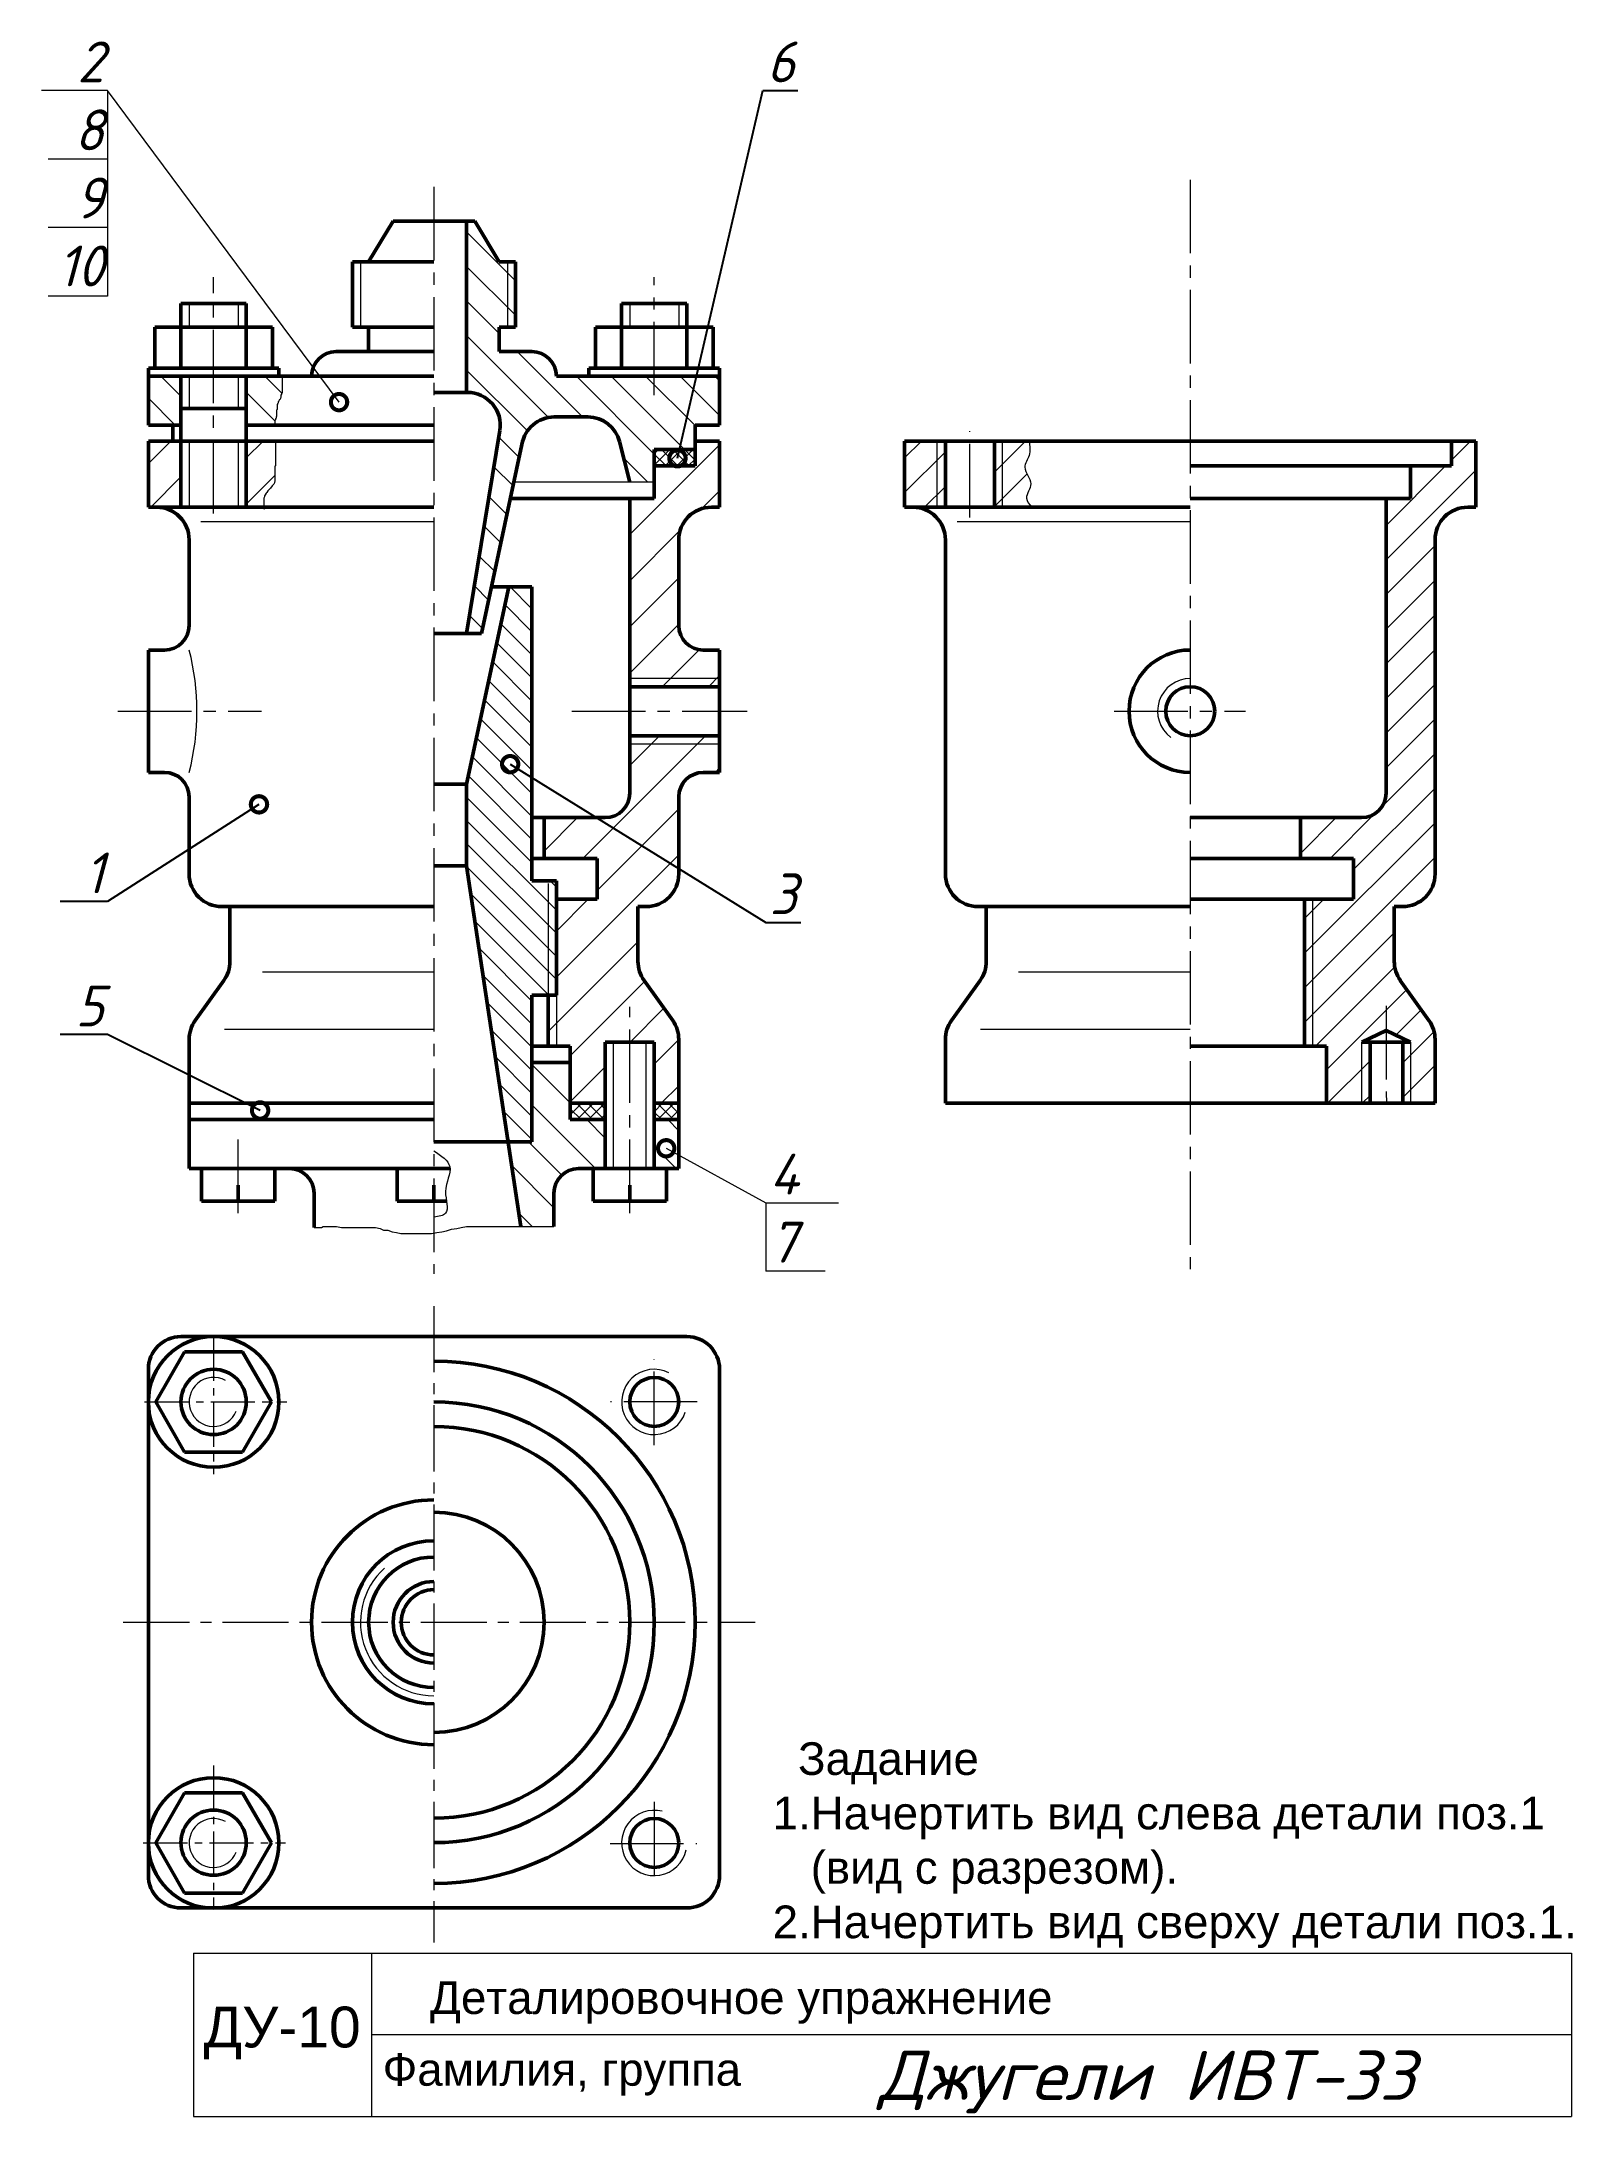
# Paper-space layout 'Layout1' of a CAD drawing. Extents: x 11 to 198, y 2 to 257.
import ezdxf
from ezdxf import colors
from ezdxf.entities.mleader import LeaderData, LeaderLine
from ezdxf.math import Vec2, Vec3

# ---------------------------------------------------------------- set-up
doc = ezdxf.new("R2010")
doc.units = 0
doc.header["$LTSCALE"] = 12
doc.header["$MEASUREMENT"] = 0
doc.linetypes.add('CENTER2', pattern=[1.125, 0.75, -0.125, 0.125, -0.125])
doc.layers.get('0').update_dxf_attribs({"linetype": 'CONTINUOUS'})
for name, color, linetype, lineweight in [('OSI', 94, 'CENTER2', 5), ('OSN', 7, 'CONTINUOUS', 50), ('TONK', 1, 'CONTINUOUS', 5), ('номера позиций', 1, 'CONTINUOUS', 5)]:
    doc.layers.add(name, color=color, linetype=linetype, lineweight=lineweight)
doc.styles.add('GOST Type-B', font='', dxfattribs={"oblique": 15})
doc.styles.add('style1', font='arial.ttf')
doc.styles.add('наклон', font='simplex.shx', dxfattribs={"oblique": 15})
doc.styles.get('GOST Type-B').set_extended_font_data('GOST Common')
pattern_1 = [(315, (-1.105, -29.3127), (2.12132, 2.12132), [])]

# ---------------------------------------------------------------- blocks, each defined once
blk = doc.blocks.new('_DotSmall')
at = {"color": 0, "linetype": 'ByBlock', "const_width": 0.5}
blk.add_lwpolyline([(-0.0625, 0, 1), (0.0625, 0, 1)], format="xyb", close=True, dxfattribs=at)
blk = doc.blocks.new('в 1')
at = {"layer": 'номера позиций'}
for p, q in [((-28.37, 38.19), (-28.37, 12.99)), ((-28.37, 29.79), (-35.65, 29.79)), ((-28.37, 21.39), (-35.65, 21.39)), ((-28.37, 12.99), (-35.65, 12.99))]:
    blk.add_line(p, q, dxfattribs=at)
ml = blk.add_multileader_mtext('Standard', dxfattribs=at)
ml.set_content('2\\P8\\P9\\P10', color=256, style='GOST Type-B')
ml.set_leader_properties()
ml.set_arrow_properties(name='DOTSMALL')
ml.build(insert=Vec2(0, 0))
ml.multileader.update_dxf_attribs({"text_left_attachment_type": 6, "text_right_attachment_type": 6, "dogleg_length": 0.36})
ctx = ml.context
ctx.base_point, ctx.char_height, ctx.landing_gap_size = Vec3(-35.25, 38.19), 5, 0.09
ctx.left_attachment, ctx.right_attachment, ctx.text_align_type = 6, 6, 2
notes = []
notes.append((ctx, [(0, (1, 1, 0), (-28.37, 38.19), (-1, 0), 0.36, [(0, [(0, 0)], 0, [])])]))
ctx.mtext.insert, ctx.mtext.alignment, ctx.mtext.flow_direction = Vec3(-28.82, 44.19), 3, 5
for ctx, leaders in notes:
    for number, flags, end, landing, length, lines in leaders:
        leader = LeaderData()
        leader.index, (leader.has_last_leader_line, leader.has_dogleg_vector, leader.attachment_direction) = number, flags
        leader.last_leader_point, leader.dogleg_vector, leader.dogleg_length = Vec3(end), Vec3(landing), length
        for number, points, colour, breaks in lines:
            line = LeaderLine()
            line.index, line.vertices, line.color, line.breaks = number, Vec3.list(points), colors.encode_raw_color(colour), breaks
            leader.lines.append(line)
        ctx.leaders.append(leader)
blk = doc.blocks.new('в')
at = {"layer": 'номера позиций'}
for p in [(12.21, -6.67), (19.5, -15.07)]:
    blk.add_line(p, (12.21, -15.07), dxfattribs=at)
ml = blk.add_multileader_mtext('Standard', dxfattribs=at)
ml.set_content('4   \\P7', color=256, style='GOST Type-B')
ml.set_leader_properties()
ml.set_arrow_properties(name='DOTSMALL')
ml.build(insert=Vec2(0, 0))
ml.multileader.update_dxf_attribs({"text_left_attachment_type": 6, "text_right_attachment_type": 6, "dogleg_length": 0.36})
ctx = ml.context
ctx.base_point, ctx.char_height, ctx.landing_gap_size, ctx.plane_origin = Vec3(12.57, -6.67), 5, 0.09, Vec3(-14, 0)
ctx.left_attachment, ctx.right_attachment = 6, 6
notes = []
notes.append((ctx, [(0, (1, 1, 0), (12.21, -6.67), (1, 0), 0.36, [(0, [(0, 0)], 0, [])])]))
ctx.mtext.insert, ctx.mtext.flow_direction = Vec3(12.66, -0.67), 5
for ctx, leaders in notes:
    for number, flags, end, landing, length, lines in leaders:
        leader = LeaderData()
        leader.index, (leader.has_last_leader_line, leader.has_dogleg_vector, leader.attachment_direction) = number, flags
        leader.last_leader_point, leader.dogleg_vector, leader.dogleg_length = Vec3(end), Vec3(landing), length
        for number, points, colour, breaks in lines:
            line = LeaderLine()
            line.index, line.vertices, line.color, line.breaks = number, Vec3.list(points), colors.encode_raw_color(colour), breaks
            leader.lines.append(line)
        ctx.leaders.append(leader)

psp = doc.layouts.get("Layout1")

# ---------------------------------------------------------------- hatches: boundary and pattern name
at = {"layer": 'TONK'}
h = psp.add_hatch(dxfattribs=at)
h.set_pattern_fill('_USER', color=256, scale=3, angle=315, style=0, pattern_type=0)
h.set_pattern_definition(pattern_1)
h.paths.add_polyline_path([(93.89, 215.68), (91.89, 215.68), (73.89, 215.68, 0.415255), (70.89, 218.69), (66.89, 218.69), (66.89, 221.69), (67.89, 221.69), (67.89, 229.69), (66.89, 229.69), (63.89, 234.69), (62.89, 234.69), (62.89, 213.69), (63.01, 213.69, -0.462386), (66.95, 209.04), (62.89, 184.15), (64.71, 184.15), (69.67, 207.32, -0.367628), (73.62, 210.68), (77.76, 210.68, -0.343392), (81.64, 207.66), (82.89, 202.68), (85.89, 202.68), (85.89, 206.68), (90.89, 206.68), (90.89, 209.68), (93.89, 209.68)])
h.paths.add_polyline_path([(68.89, 229.69), (67.89, 229.69), (67.89, 221.69), (68.89, 221.69)], flags=17)
h = psp.add_hatch(dxfattribs=at)
h.set_pattern_fill('_USER', color=256, scale=3, angle=315, style=0, pattern_type=0)
h.set_pattern_definition(pattern_1)
h.paths.add_polyline_path([(40.14, 213.34), (40.21, 213.47), (40.21, 213.54), (40.27, 213.67), (40.27, 215.68), (35.89, 215.68), (35.89, 209.68), (39.4, 209.68), (39.4, 210.26), (39.47, 210.33), (39.47, 210.46), (39.54, 210.53), (39.54, 210.66), (39.6, 210.79), (39.6, 211.53), (39.67, 211.6), (39.67, 212.27), (39.8, 212.4), (39.8, 212.6), (39.94, 212.74), (39.94, 212.8), (40.01, 212.8), (40.07, 212.94), (40.07, 213), (40.14, 213.07)])
h.paths.add_polyline_path([(27.89, 215.68), (23.89, 215.68), (23.89, 209.68), (27.89, 209.68)])
h = psp.add_hatch(dxfattribs=at)
h.set_pattern_fill('_USER', color=256, scale=4, angle=45, style=0, pattern_type=0)
h.set_pattern_definition([(45, (-1.105, -29.3127), (-2.82843, 2.82843), [])])
h.paths.add_polyline_path([(35.89, 199.63), (38.06, 199.63), (38.06, 200.96), (38.46, 201.56), (38.67, 201.76), (38.87, 201.96), (39.07, 202.23), (39.27, 202.43), (39.34, 202.63), (39.4, 202.9), (39.4, 204.64), (39.47, 204.7), (39.47, 207.73), (35.89, 207.73)])
h.paths.add_polyline_path([(27.89, 207.73), (23.89, 207.73), (23.89, 199.63), (27.89, 199.63)])
h = psp.add_hatch(dxfattribs=at)
h.set_pattern_fill('_USER', color=256, scale=4, angle=45, style=0, pattern_type=0)
h.set_pattern_definition([(45, (79.925, 142.4046), (-2.82843, 2.82843), [])])
h.paths.add_polyline_path([(83.89, 143.97), (83.89, 150.69), (84.89, 150.69, 0.414214), (88.89, 154.69), (88.89, 161.63), (88.89, 164.13, -0.414214), (91.89, 167.13), (93.89, 167.13), (93.89, 170.63), (82.89, 170.63), (82.89, 164.59, -0.414214), (79.89, 161.59), (72.39, 161.59), (72.39, 156.59), (78.89, 156.59), (78.89, 151.59), (73.89, 151.59), (73.89, 139.85), (73.89, 133.59), (75.59, 133.59), (75.59, 126.59), (79.89, 126.59), (79.89, 134.09), (85.89, 134.09), (85.89, 126.59), (88.89, 126.59), (88.89, 134.41, 0.156317), (88.15, 136.73), (84.64, 141.64, -0.156317)], flags=0)
h.paths.add_polyline_path([(84.64, 141.64, -0.156317), (83.89, 143.97), (83.89, 150.69), (84.89, 150.69, 0.414214), (88.89, 154.69), (88.89, 161.63), (88.89, 164.13, -0.414214), (91.89, 167.13), (93.89, 167.13), (93.89, 170.63), (82.89, 170.63), (82.89, 164.59, -0.414214), (79.89, 161.59), (72.39, 161.59), (72.39, 156.59), (78.89, 156.59), (78.89, 151.59), (73.89, 151.59), (73.89, 139.85), (73.89, 133.59), (75.59, 133.59), (75.59, 126.59), (79.89, 126.59), (79.89, 134.09), (85.89, 134.09), (85.89, 126.59), (88.89, 126.59), (88.89, 134.41, 0.156317), (88.15, 136.73)], flags=17)
h.paths.add_polyline_path([(88.15, 136.73), (84.64, 141.64, -0.156317), (83.89, 143.97), (83.89, 150.69), (84.89, 150.69, 0.414214), (88.89, 154.69), (88.89, 161.63), (88.89, 164.13, -0.414214), (91.89, 167.13), (93.89, 167.13), (93.89, 170.63), (82.89, 170.63), (82.89, 164.59, -0.414214), (79.89, 161.59), (72.39, 161.59), (72.39, 156.59), (78.89, 156.59), (78.89, 151.59), (73.89, 151.59), (73.89, 139.85), (73.89, 133.59), (75.59, 133.59), (75.59, 126.59), (79.89, 126.59), (79.89, 134.09), (85.89, 134.09), (85.89, 126.59), (88.89, 126.59), (88.89, 134.41, 0.156317)], flags=17)
h.paths.add_polyline_path([(82.89, 178.63), (93.89, 178.63), (93.89, 182.13), (91.89, 182.13, -0.414214), (88.89, 185.13), (88.89, 195.63, -0.414214), (92.89, 199.63), (93.89, 199.63), (93.89, 207.73), (90.89, 207.73), (90.89, 206.68), (90.89, 204.68), (85.89, 204.68), (85.89, 200.68), (82.89, 200.68)])
h.paths.add_polyline_path([(82.89, 178.63), (82.89, 177.63), (93.89, 177.63), (93.89, 178.63)])
h.paths.add_polyline_path([(93.89, 170.63), (93.89, 171.63), (82.89, 171.63), (82.89, 170.63)])
h.paths.add_polyline_path([(73.89, 139.85), (72.89, 139.85), (72.89, 133.59), (73.89, 133.59)], flags=0)
h = psp.add_hatch(dxfattribs=at)
h.set_pattern_fill('_U', color=256, angle=45, style=0, double=1, pattern_type=0)
h.set_pattern_definition([(45, (-1.1051, -29.3127), (-0.7071068, 0.7071068), []), (135, (-1.1051, -29.3127), (-0.7071068, -0.7071068), [])])
h.paths.add_polyline_path([(75.59, 126.59), (75.59, 124.59), (79.89, 124.59), (79.89, 126.59)])
h.paths.add_polyline_path([(88.89, 124.59), (88.89, 126.59), (85.89, 126.59), (85.89, 124.59)])
h.paths.add_polyline_path([(90.89, 204.68), (90.89, 206.68), (85.89, 206.68), (85.89, 204.68)])
h = psp.add_hatch(dxfattribs=at)
h.set_pattern_fill('_USER', color=256, scale=3, angle=45, pattern_type=0)
h.set_pattern_definition([(45, (0, 0), (-2.12132, 2.12132), [])])
edge = h.paths.add_edge_path()
edge.add_spline(control_points=[(132.14, 199.63), (131.84, 199.98), (131.09, 200.86), (132.66, 202.62), (130.78, 204.33), (132.08, 206.01), (131.91, 207.13), (131.82, 207.73)], knot_values=[0, 0, 0, 0, 1.273383, 3.112728, 5.264138, 6.799535, 8.563938, 8.563938, 8.563938, 8.563938], degree=3, periodic=0)
edge.add_line((131.82, 207.73), (128.57, 207.73))
edge.add_line((128.57, 207.73), (128.57, 199.63))
edge.add_line((128.57, 199.63), (132.14, 199.63))
h.paths.add_polyline_path([(128.57, 207.73), (127.57, 207.73), (127.57, 199.63), (128.57, 199.63)])
h.paths.add_polyline_path([(120.57, 207.73), (116.57, 207.73), (116.57, 199.63), (120.57, 199.63)])
h.paths.add_polyline_path([(121.57, 207.73), (120.57, 207.73), (120.57, 199.63), (121.57, 199.63)])
h = psp.add_hatch(dxfattribs=at)
h.set_pattern_fill('_USER', color=256, scale=3, angle=45, pattern_type=0)
h.set_pattern_definition([(45, (0, 0.6178), (-2.12132, 2.12132), [])])
h.paths.add_polyline_path([(181.57, 195.63, -0.414214), (185.57, 199.63), (186.57, 199.63), (186.57, 207.73), (183.57, 207.73), (183.57, 204.68), (178.57, 204.68), (178.57, 200.68), (175.57, 200.68), (175.57, 164.59, -0.414214), (172.57, 161.59), (165.07, 161.59), (165.07, 156.59), (171.57, 156.59), (171.57, 151.59), (166.57, 151.59), (166.57, 133.59), (168.27, 133.59), (168.27, 126.59), (172.6, 126.59), (172.6, 134.09), (175.59, 135.52), (175.59, 135.52), (178.57, 134.09), (178.57, 126.59), (181.57, 126.59), (181.57, 134.41, 0.156317), (180.82, 136.73), (177.31, 141.64, -0.156317), (176.57, 143.97), (176.57, 150.69), (177.57, 150.69, 0.414214), (181.57, 154.69)])
h.paths.add_polyline_path([(178.57, 134.09), (177.6, 134.09), (177.6, 126.59), (178.57, 126.59)], flags=17)
h.paths.add_polyline_path([(173.6, 134.09), (172.6, 134.09), (172.6, 126.59), (173.6, 126.59)], flags=17)
h.paths.add_polyline_path([(166.57, 151.59), (165.57, 151.59), (165.57, 133.59), (166.57, 133.59)], flags=17)
h = psp.add_hatch(dxfattribs=at)
h.set_pattern_fill('_U', color=256, scale=2, angle=315, style=0, pattern_type=0)
h.set_pattern_definition([(315, (-1.1051, -29.3127), (1.414214, 1.414214), [])])
h.paths.add_polyline_path([(62.89, 155.69), (67.99, 121.85), (70.89, 121.85), (70.89, 139.85), (73.89, 139.85), (73.89, 153.85), (70.89, 153.85), (70.89, 189.85), (68.07, 189.85), (62.89, 165.69)])
h = psp.add_hatch(dxfattribs=at)
h.set_pattern_fill('_USER', color=256, scale=3.5, angle=315, style=0, pattern_type=0)
h.set_pattern_definition([(315, (-1.105, -29.3127), (2.474874, 2.474874), [])])
h.paths.add_polyline_path([(76.59, 118.59), (79.89, 118.59), (79.89, 124.59), (75.59, 124.59), (75.59, 131.59), (70.89, 131.59), (70.89, 121.85), (67.99, 121.85), (69.55, 111.49), (73.59, 111.49), (73.59, 115.59, -0.414214)])
h.paths.add_polyline_path([(85.89, 118.59), (88.89, 118.59), (88.89, 124.59), (85.89, 124.59)])

# ---------------------------------------------------------------- linework, layer by layer
at = {"layer": 'OSI'}
for p, q in [((151.57, 239.75), (151.57, 105.65)), ((58.89, 238.87), (58.89, 105.69)), ((31.89, 198.87), (31.89, 227.8)), ((85.89, 213.34), (85.89, 227.8)), ((124.57, 198.38), (124.57, 208.95)), ((20.16, 174.63), (37.77, 174.63)), ((75.8, 174.63), (97.28, 174.63)), ((142.26, 174.63), (158.36, 174.63)), ((82.89, 113.14), (82.89, 138.41)), ((175.58, 138.52), (175.6, 125.55)), ((34.89, 113.14), (34.89, 122.97)), ((85.89, 84.71), (85.89, 95.22)), ((91.16, 90), (80.54, 90)), ((85.89, 41.02), (85.89, 30.8)), ((80.49, 35.91), (91.12, 35.91))]:
    psp.add_line(p, q, dxfattribs=at)
at = {"layer": 'OSI', "ltscale": 0.9}
for p, q in [((58.89, 101.74), (58.89, 23.76)), ((20.82, 63), (98.27, 63))]:
    psp.add_line(p, q, dxfattribs=at)
at = {"layer": 'OSI', "ltscale": 0.6}
for p, q in [((31.89, 98), (31.89, 81.13)), ((23.44, 90), (40.88, 90)), ((31.89, 45.47), (31.89, 28)), ((23.27, 35.96), (40.7, 35.96))]:
    psp.add_line(p, q, dxfattribs=at)
at = {"layer": 'OSN'}
for p, q in [((50.89, 229.69), (53.89, 234.69)), ((53.89, 234.69), (63.89, 234.69)), ((62.89, 234.69), (62.89, 213.69)), ((63.89, 234.69), (66.89, 229.69)), ((48.89, 221.69), (48.89, 229.69)), ((48.89, 229.69), (58.89, 229.69)), ((66.89, 229.69), (68.89, 229.69)), ((68.89, 229.69), (68.89, 221.69)), ((35.89, 224.58), (27.89, 224.58)), ((27.89, 224.58), (27.89, 216.68)), ((35.89, 216.68), (35.89, 224.58)), ((81.89, 216.68), (81.89, 224.58)), ((81.89, 224.58), (89.89, 224.58)), ((89.89, 224.58), (89.89, 216.68)), ((24.69, 216.68), (24.69, 221.69)), ((24.69, 221.69), (39.09, 221.69)), ((39.09, 221.69), (39.09, 216.68)), ((58.89, 221.69), (48.89, 221.69)), ((50.89, 221.69), (50.89, 218.69)), ((68.89, 221.69), (66.89, 221.69)), ((66.89, 221.69), (66.89, 218.69)), ((93.09, 221.69), (78.69, 221.69)), ((78.69, 221.69), (78.69, 216.68)), ((93.09, 216.68), (93.09, 221.69)), ((46.89, 218.69), (58.89, 218.69)), ((66.89, 218.69), (70.89, 218.69)), ((23.89, 215.68), (23.89, 216.68)), ((23.89, 216.68), (39.89, 216.68)), ((39.89, 215.68), (39.89, 216.68)), ((93.89, 216.68), (77.89, 216.68)), ((77.89, 215.68), (77.89, 216.68)), ((93.89, 215.68), (93.89, 216.68)), ((58.89, 215.68), (23.89, 215.68)), ((23.89, 215.68), (23.89, 209.68)), ((27.89, 215.68), (27.89, 199.63)), ((35.89, 199.63), (35.89, 215.68)), ((63.01, 213.69), (58.89, 213.69)), ((73.89, 215.69), (93.89, 215.68)), ((93.89, 215.68), (93.89, 209.68)), ((27.89, 211.73), (35.89, 211.73)), ((23.89, 209.68), (27.89, 209.68)), ((26.89, 209.68), (26.89, 207.73)), ((35.89, 209.68), (58.89, 209.68)), ((66.95, 209.04), (62.89, 184.15)), ((73.62, 210.68), (77.76, 210.68)), ((93.89, 209.68), (90.89, 209.68)), ((90.89, 209.68), (90.89, 206.68)), ((58.89, 207.73), (23.89, 207.73)), ((23.89, 207.73), (23.89, 199.63)), ((69.67, 207.32), (64.71, 184.15)), ((81.64, 207.66), (82.89, 202.68)), ((90.89, 206.68), (85.89, 206.68)), ((85.89, 206.68), (85.89, 200.68)), ((90.89, 207.73), (93.89, 207.73)), ((90.89, 206.68), (90.89, 204.68)), ((93.89, 207.73), (93.89, 199.63)), ((151.57, 207.73), (116.57, 207.73)), ((116.57, 207.73), (116.57, 199.63)), ((124.57, 207.73), (121.57, 207.73)), ((121.57, 207.73), (121.57, 199.63)), ((127.57, 199.63), (127.57, 207.73)), ((151.57, 207.73), (186.57, 207.73)), ((183.57, 207.73), (183.57, 204.68)), ((186.57, 199.63), (186.57, 207.73)), ((90.89, 204.68), (85.89, 204.68)), ((178.57, 204.68), (151.57, 204.68)), ((183.57, 204.68), (178.57, 204.68)), ((178.57, 204.68), (178.57, 200.68)), ((23.89, 199.63), (58.89, 199.63)), ((85.89, 200.68), (68.25, 200.68)), ((82.89, 200.68), (82.89, 164.59)), ((93.89, 199.63), (92.89, 199.63)), ((116.57, 199.63), (117.57, 199.63)), ((116.57, 199.63), (151.57, 199.63)), ((175.57, 200.68), (151.57, 200.68)), ((178.57, 200.68), (175.57, 200.68)), ((175.57, 200.68), (175.57, 164.59)), ((186.57, 199.63), (185.57, 199.63)), ((185.57, 199.63), (186.57, 199.63)), ((28.89, 195.63), (28.89, 185.13)), ((88.89, 195.63), (88.89, 185.13)), ((121.57, 195.63), (121.57, 154.69)), ((181.57, 154.69), (181.57, 195.63)), ((68.07, 189.85), (62.89, 165.69)), ((65.93, 189.85), (70.89, 189.85)), ((70.89, 189.85), (70.89, 153.85)), ((64.71, 184.15), (58.89, 184.15)), ((25.89, 182.13), (23.89, 182.13)), ((23.89, 182.13), (23.89, 167.13)), ((91.89, 182.13), (93.89, 182.13)), ((93.89, 182.13), (93.89, 167.13)), ((82.89, 177.63), (93.89, 177.63)), ((82.89, 171.63), (93.89, 171.63)), ((23.89, 167.13), (25.89, 167.13)), ((62.89, 165.69), (58.89, 165.69)), ((62.89, 165.69), (62.89, 155.69)), ((93.89, 167.13), (91.89, 167.13)), ((28.89, 164.13), (28.89, 161.63)), ((88.89, 164.13), (88.89, 161.63)), ((28.89, 161.63), (28.89, 154.69)), ((79.89, 161.59), (70.89, 161.59)), ((72.39, 161.59), (72.39, 156.59)), ((88.89, 161.63), (88.89, 154.69)), ((151.57, 161.59), (172.57, 161.59)), ((165.07, 161.59), (165.07, 156.59)), ((62.89, 155.69), (58.89, 155.69)), ((62.89, 155.69), (69.55, 111.49)), ((70.89, 156.59), (78.89, 156.59)), ((78.89, 156.59), (78.89, 151.59)), ((165.07, 156.59), (151.57, 156.59)), ((165.07, 156.59), (171.57, 156.59)), ((171.57, 156.59), (171.57, 151.59)), ((70.89, 153.85), (73.89, 153.85)), ((73.89, 153.85), (73.89, 139.85)), ((32.89, 150.69), (33.89, 150.69)), ((33.89, 150.69), (58.89, 150.69)), ((33.89, 150.69), (33.89, 143.97)), ((78.89, 151.59), (73.89, 151.59)), ((84.89, 150.69), (83.89, 150.69)), ((83.89, 150.69), (83.89, 143.97)), ((125.57, 150.69), (151.57, 150.69)), ((126.57, 150.69), (126.57, 143.97)), ((171.57, 151.59), (151.57, 151.59)), ((165.57, 151.59), (165.57, 133.59)), ((176.57, 150.69), (177.57, 150.69)), ((176.57, 143.97), (176.57, 150.69)), ((33.15, 141.64), (29.64, 136.73)), ((73.89, 139.85), (70.89, 139.85)), ((70.89, 139.85), (70.89, 121.85)), ((72.89, 139.85), (72.89, 133.59)), ((84.64, 141.64), (88.15, 136.73)), ((125.82, 141.64), (122.31, 136.73)), ((177.31, 141.64), (180.82, 136.73)), ((172.6, 134.09), (175.58, 135.52)), ((175.58, 135.52), (178.57, 134.09)), ((28.89, 134.41), (28.89, 124.59)), ((70.89, 133.59), (75.59, 133.59)), ((75.59, 133.59), (75.59, 124.59)), ((79.89, 118.59), (79.89, 134.09)), ((79.89, 134.09), (85.89, 134.09)), ((85.89, 134.09), (85.89, 118.59)), ((88.89, 118.59), (88.89, 134.41)), ((121.57, 126.59), (121.57, 134.41)), ((165.57, 133.59), (151.57, 133.59)), ((165.57, 133.59), (168.27, 133.59)), ((168.27, 133.59), (168.27, 126.59)), ((172.6, 134.09), (178.57, 134.09)), ((173.6, 134.09), (173.6, 126.59)), ((177.6, 126.59), (177.6, 134.09)), ((181.57, 126.59), (181.57, 134.41)), ((70.89, 131.59), (75.59, 131.59)), ((28.89, 126.59), (58.89, 126.59)), ((58.89, 124.59), (28.89, 124.59)), ((28.89, 124.59), (28.89, 118.59)), ((75.59, 126.59), (79.89, 126.59)), ((75.59, 124.59), (79.89, 124.59)), ((85.89, 126.59), (88.89, 126.59)), ((85.89, 124.59), (88.89, 124.59)), ((121.57, 126.59), (181.57, 126.59)), ((70.89, 121.85), (58.89, 121.85)), ((28.89, 118.59), (60.87, 118.59)), ((30.39, 114.59), (30.39, 118.59)), ((39.39, 118.59), (39.39, 114.59)), ((54.39, 114.59), (54.39, 118.59)), ((76.59, 118.59), (88.89, 118.59)), ((78.39, 118.59), (78.39, 114.59)), ((87.39, 114.59), (87.39, 118.59)), ((39.39, 114.59), (30.39, 114.59)), ((34.89, 114.59), (34.89, 116.57)), ((44.2, 115.59), (44.2, 111.36)), ((60.43, 114.59), (54.39, 114.59)), ((58.89, 114.59), (58.89, 116.57)), ((73.59, 115.59), (73.59, 111.49)), ((78.39, 114.59), (87.39, 114.59)), ((82.89, 114.59), (82.89, 116.57)), ((27.89, 98), (58.89, 98)), ((58.89, 98), (89.89, 98)), ((28.34, 96.15), (24.79, 90)), ((35.44, 96.15), (28.34, 96.15)), ((38.99, 90), (35.44, 96.15)), ((23.89, 94), (23.89, 32)), ((93.89, 94), (93.89, 32)), ((24.79, 90), (28.34, 83.85)), ((35.44, 83.85), (38.99, 90)), ((28.34, 83.85), (35.44, 83.85)), ((28.34, 42.11), (24.79, 35.96)), ((35.44, 42.11), (28.34, 42.11)), ((38.99, 35.96), (35.44, 42.11)), ((24.79, 35.96), (28.34, 29.81)), ((35.44, 29.81), (38.99, 35.96)), ((27.89, 28), (58.89, 28)), ((28.34, 29.81), (35.44, 29.81)), ((89.89, 28), (58.89, 28))]:
    psp.add_line(p, q, dxfattribs=at)
for centre, radius in [((151.57, 174.63), 3), ((31.89, 90), 8), ((85.89, 90), 3), ((31.89, 35.96), 8), ((85.89, 35.96), 3)]:
    psp.add_circle(centre, radius, dxfattribs=at)
for centre, radius, start, end in [((46.89, 215.69), 3, 90, 180), ((70.89, 215.69), 3, 0, 90), ((63.01, 209.69), 4, 350.7394, 90), ((73.62, 206.68), 4, 90, 170.7394), ((77.76, 206.68), 4, 14.1918, 90), ((24.89, 195.63), 4, 0, 90), ((92.89, 195.63), 4, 90, 180), ((117.57, 195.63), 4, 0, 90), ((185.57, 195.63), 4, 90, 180), ((25.89, 185.13), 3, 270, 0), ((91.89, 185.13), 3, 180, 270), ((151.57, 174.63), 7.5, 90, 270), ((25.89, 164.13), 3, 0, 90), ((91.89, 164.13), 3, 90, 180), ((79.89, 164.59), 3, 270, 0), ((172.57, 164.59), 3, 270, 0), ((32.89, 154.69), 4, 180, 270), ((84.89, 154.69), 4, 270, 0), ((125.57, 154.69), 4, 180, 270), ((177.57, 154.69), 4, 270, 0), ((29.89, 143.97), 4, 324.4623, 0), ((87.89, 143.97), 4, 180, 215.5377), ((122.57, 143.97), 4, 324.4623, 360), ((180.57, 143.97), 4, 180, 215.5377), ((32.89, 134.41), 4, 144.4623, 180), ((84.89, 134.41), 4, 0, 35.5377), ((125.57, 134.41), 4, 144.4623, 180), ((177.57, 134.41), 4, 0, 35.5377), ((41.2, 115.59), 3, 0, 90), ((76.59, 115.59), 3, 90, 180), ((27.89, 94), 4, 90, 180), ((89.89, 94), 4, 0, 90), ((58.89, 63), 32, 270, 90), ((31.89, 90), 4, 90, 270), ((31.89, 90), 4, 270, 90), ((58.89, 63), 27, 270, 90), ((58.89, 63), 24, 270, 90), ((58.89, 63), 15, 90, 270), ((58.89, 63), 13.5, 270, 90), ((58.89, 63), 10, 90, 270), ((58.89, 63), 8, 90, 270), ((58.89, 63), 5, 90, 270), ((58.89, 63), 4, 90, 270), ((31.89, 36), 4, 0, 180), ((31.89, 36), 4, 180, 0), ((27.89, 32), 4, 180, 270), ((89.89, 32), 4, 270, 0)]:
    psp.add_arc(centre, radius, start, end, dxfattribs=at)
at = {"layer": 'TONK'}
for p, q in [((49.89, 229.69), (49.89, 221.69)), ((67.89, 229.69), (67.89, 221.69)), ((28.89, 224.58), (28.89, 221.69)), ((34.89, 224.58), (34.89, 221.69)), ((82.89, 224.58), (82.89, 221.69)), ((88.89, 224.58), (88.89, 221.69)), ((28.89, 215.68), (28.89, 211.73)), ((34.89, 215.68), (34.89, 211.73)), ((28.89, 207.73), (28.89, 199.63)), ((34.89, 207.73), (34.89, 199.63)), ((120.57, 199.63), (120.57, 207.73)), ((128.57, 199.63), (128.57, 207.73)), ((85.89, 202.68), (68.68, 202.68)), ((30.34, 197.87), (58.89, 197.87)), ((123.01, 197.87), (151.57, 197.87)), ((93.89, 178.63), (82.89, 178.63)), ((82.89, 170.63), (93.89, 170.63)), ((72.89, 153.51), (72.89, 139.85)), ((166.57, 151.59), (166.57, 133.59)), ((37.86, 142.69), (58.89, 142.69)), ((130.53, 142.69), (151.57, 142.69)), ((73.89, 139.85), (73.89, 133.59)), ((33.21, 135.69), (58.89, 135.69)), ((125.88, 135.69), (151.57, 135.69)), ((80.89, 118.59), (80.89, 134.09)), ((84.89, 118.59), (84.89, 134.09)), ((172.6, 126.59), (172.6, 134.09)), ((178.57, 134.09), (178.57, 126.59)), ((29.44, 22.45), (198.3, 22.45)), ((29.44, 22.45), (29.44, 2.45)), ((51.25, 22.45), (51.25, 2.45)), ((198.3, 22.45), (198.3, 2.45)), ((198.3, 12.45), (51.25, 12.45)), ((29.44, 2.45), (198.3, 2.45))]:
    psp.add_line(p, q, dxfattribs=at)
for points in [[(40.27, 215.61), (40.27, 213.67), (40.21, 213.54), (40.21, 213.47), (40.14, 213.34), (40.14, 213.07), (40.07, 213), (40.07, 212.94), (40.01, 212.8), (39.94, 212.8), (39.94, 212.74), (39.87, 212.67), (39.87, 212.6), (39.8, 212.53), (39.8, 212.4), (39.74, 212.33), (39.67, 212.2), (39.67, 211.6), (39.6, 211.53), (39.6, 210.79), (39.54, 210.66), (39.54, 210.53), (39.47, 210.46), (39.47, 210.33), (39.4, 210.26), (39.4, 209.66)], [(39.6, 207.78), (39.54, 207.78), (39.47, 207.65), (39.47, 204.7), (39.4, 204.64), (39.4, 202.9), (39.34, 202.63), (39.27, 202.43), (39.07, 202.23), (38.87, 201.96), (38.67, 201.76), (38.53, 201.62), (38.4, 201.42), (38.33, 201.36), (38.2, 201.16), (38.13, 201.02), (38.13, 200.89), (38.06, 200.75), (38.06, 199.42), (38.13, 199.42), (38.13, 199.55)], [(44.2, 111.36), (44.25, 111.38), (45.11, 111.38), (45.32, 111.49), (46.93, 111.49), (47.57, 111.38), (51.74, 111.38), (52.28, 111.27), (52.71, 111.06), (53.24, 111.06), (53.78, 110.84), (54.31, 110.74), (54.85, 110.63), (58.59, 110.63), (59.23, 110.74), (59.87, 110.84), (60.41, 110.95), (61.05, 111.17), (61.69, 111.27), (62.23, 111.38), (62.87, 111.49), (73.59, 111.49)]]:
    psp.add_lwpolyline(points, dxfattribs=at)
for centre, radius, start, end in [((-0.15, 174.63), 30, 345.5225, 14.4775), ((151.57, 174.63), 4, 90, 233.2006), ((31.89, 90), 3, 60.808, 337.6773), ((85.89, 90), 4, 63.4349, 342.0038), ((58.89, 63), 9, 132.3799, 270), ((31.89, 35.96), 3, 60.808, 337.6773), ((85.89, 35.96), 4, 75.8859, 347.9664)]:
    psp.add_arc(centre, radius, start, end, dxfattribs=at)
for points in [[(131.82, 207.73), (131.82, 205.96), (131.29, 204.52), (132.03, 202.49), (131.51, 200.73), (132.14, 199.63)], [(58.89, 120.77), (60.83, 118.83), (60.31, 115.77), (60.31, 113.11), (58.89, 112.63)]]:
    psp.add_spline(points, degree=3, dxfattribs=at)

# ---------------------------------------------------------------- block references
at = {"layer": 'номера позиций'}
for name, p in [('в 1', (47.26, 212.5)), ('в', (87.35, 121.08))]:
    psp.add_blockref(name, p, dxfattribs=at)

# ---------------------------------------------------------------- texts
at = {"layer": 'TONK', "style": 'style1'}
for s, height, p in [('Деталировочное упражнение', 4, (58.42, 15.01)), ('ДУ-10', 5, (30.65, 10.91)), ('Фамилия, группа', 4, (52.6, 6.22))]:
    psp.add_text(s, height=height, dxfattribs=at).set_placement(p)
at = {"layer": 'TONK', "style": 'наклон', "oblique": 15}
psp.add_text('Джугели ИВТ-33', height=6.0619, dxfattribs=at).set_placement((113.37, 4.47))
at = {"layer": 'TONK', "insert": (100.4, 48.3), "char_height": 4, "attachment_point": 1, "style": 'style1'}
psp.add_mtext_dynamic_manual_height_columns('  Задание\\P1.Начертить вид слева детали поз.1\\P   (вид с разрезом).\\P2.Начертить вид сверху детали поз.1.', width=132.0658, gutter_width=25, heights=[0], dxfattribs=at)

# ---------------------------------------------------------------- leaders
at = {"layer": 'номера позиций'}
ml = psp.add_multileader_mtext('Standard', dxfattribs=at)
ml.set_content('6', color=256, style='GOST Type-B')
ml.set_leader_properties()
ml.set_arrow_properties(name='DOTSMALL')
ml.build(insert=Vec2(0, 0))
ml.multileader.update_dxf_attribs({"text_left_attachment_type": 6, "text_right_attachment_type": 6, "dogleg_length": 0.36})
ctx = ml.context
ctx.base_point, ctx.char_height, ctx.landing_gap_size, ctx.plane_origin = Vec3(99.57, 250.69), 5, 0.09, Vec3(88.73, 205.62)
ctx.left_attachment, ctx.right_attachment = 6, 6
notes = []
notes.append((ctx, [(0, (1, 1, 0), (99.21, 250.69), (1, 0), 0.36, [(0, [(88.73, 205.62)], 0, [])])]))
ctx.mtext.insert, ctx.mtext.flow_direction = Vec3(99.66, 256.69), 5
ml = psp.add_multileader_mtext('Standard', dxfattribs=at)
ml.set_content('3', color=256, style='GOST Type-B')
ml.set_leader_properties()
ml.set_arrow_properties(name='DOTSMALL')
ml.build(insert=Vec2(0, 0))
ml.multileader.update_dxf_attribs({"text_left_attachment_type": 6, "text_right_attachment_type": 6, "dogleg_length": 0.36})
ctx = ml.context
ctx.base_point, ctx.char_height, ctx.landing_gap_size, ctx.plane_origin = Vec3(99.93, 148.75), 5, 0.09, Vec3(68.23, 179.31)
ctx.left_attachment, ctx.right_attachment = 6, 6
notes.append((ctx, [(0, (1, 1, 0), (99.57, 148.75), (1, 0), 0.36, [(0, [(68.23, 168.14)], 0, [])])]))
ctx.mtext.insert, ctx.mtext.flow_direction = Vec3(100.02, 154.75), 5
ml = psp.add_multileader_mtext('Standard', dxfattribs=at)
ml.set_content(' 1', color=256, style='GOST Type-B')
ml.set_leader_properties()
ml.set_arrow_properties(name='DOTSMALL')
ml.build(insert=Vec2(0, 0))
ml.multileader.update_dxf_attribs({"text_left_attachment_type": 6, "text_right_attachment_type": 6, "dogleg_length": 0.36})
ctx = ml.context
ctx.base_point, ctx.char_height, ctx.landing_gap_size, ctx.plane_origin = Vec3(11.3, 151.32), 5, 0.09, Vec3(37.45, 158.07)
ctx.left_attachment, ctx.right_attachment, ctx.text_align_type = 6, 6, 2
notes.append((ctx, [(0, (1, 1, 0), (18.89, 151.32), (-1, 0), 0.36, [(0, [(37.45, 163.22)], 0, [])])]))
ctx.mtext.insert, ctx.mtext.alignment, ctx.mtext.flow_direction = Vec3(18.44, 157.32), 3, 5
ml = psp.add_multileader_mtext('Standard', dxfattribs=at)
ml.set_content(' 5', color=256, style='GOST Type-B')
ml.set_leader_properties()
ml.set_arrow_properties(name='DOTSMALL')
ml.build(insert=Vec2(0, 0))
ml.multileader.update_dxf_attribs({"text_left_attachment_type": 6, "text_right_attachment_type": 6, "dogleg_length": 0.36})
ctx = ml.context
ctx.base_point, ctx.char_height, ctx.landing_gap_size, ctx.plane_origin = Vec3(9.63, 135.02), 5, 0.09, Vec3(37.59, 125.71)
ctx.left_attachment, ctx.right_attachment, ctx.text_align_type = 6, 6, 2
notes.append((ctx, [(0, (1, 1, 0), (18.89, 135.02), (-1, 0), 0.36, [(0, [(37.59, 125.71)], 0, [])])]))
ctx.mtext.insert, ctx.mtext.alignment, ctx.mtext.flow_direction = Vec3(18.44, 141.02), 3, 5
for ctx, leaders in notes:
    for number, flags, end, landing, length, lines in leaders:
        leader = LeaderData()
        leader.index, (leader.has_last_leader_line, leader.has_dogleg_vector, leader.attachment_direction) = number, flags
        leader.last_leader_point, leader.dogleg_vector, leader.dogleg_length = Vec3(end), Vec3(landing), length
        for number, points, colour, breaks in lines:
            line = LeaderLine()
            line.index, line.vertices, line.color, line.breaks = number, Vec3.list(points), colors.encode_raw_color(colour), breaks
            leader.lines.append(line)
        ctx.leaders.append(leader)

doc.saveas('drawing.dxf')
